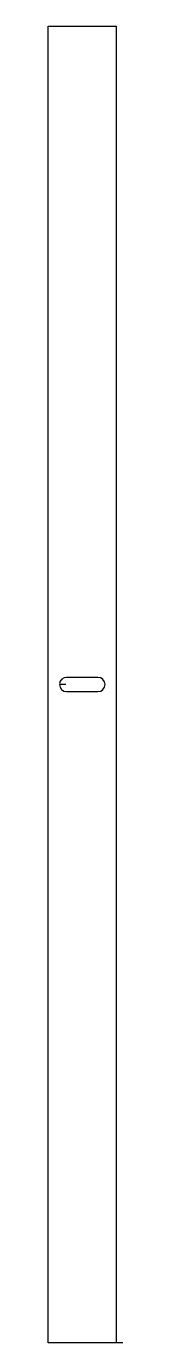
# Model space of a CAD drawing. Extents: x 71 to 128, y 1054 to 2060.
import ezdxf

# ---------------------------------------------------------------- set-up
doc = ezdxf.new("R2010")
doc.units = 0

msp = doc.modelspace()

# ---------------------------------------------------------------- linework, layer by layer
for p, q in [((71.45, 1053.85), (71.45, 2059.95)), ((71.45, 2059.95), (123.55, 2059.95)), ((123.55, 2059.95), (123.55, 1054.55)), ((109.5, 1562.35), (85.5, 1562.35)), ((85, 1556.85), (80.05, 1556.86)), ((85.5, 1551.45), (109.5, 1551.45)), ((123.5, 1053.85), (71.45, 1053.85)), ((128.5, 1053.85), (123.5, 1053.85))]:
    msp.add_line(p, q)
for centre, start, end in [((85.5, 1556.9), 90, 173.0445), ((109.5, 1556.9), 270, 90), ((85.5, 1556.9), 180.42051, 270)]:
    msp.add_arc(centre, 5.45, start, end)

doc.saveas('drawing.dxf')
